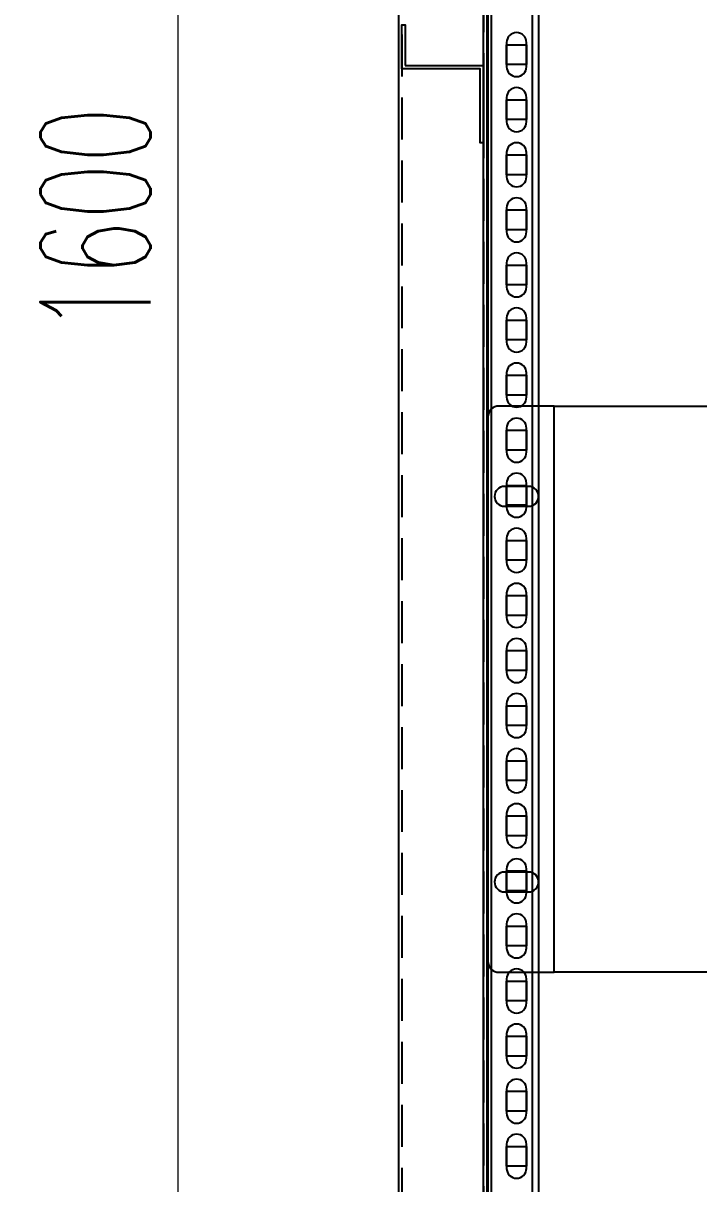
# Model space of a CAD drawing. Header units: millimetres. Extents: x 28713 to 59118, y -54378 to -19615.
# Drawn here: x 37285 to 37591, y -25955 to -25429 of the extents above; entities that cross this region are included whole.
import ezdxf

# ---------------------------------------------------------------- set-up
doc = ezdxf.new("R2010")
doc.units = ezdxf.units.MM
doc.header["$LTSCALE"] = 3
doc.linetypes.add('HIDDEN', pattern=[9.525, 6.35, -3.175])
doc.layers.add('@.VISIBLE', color=7, linetype='Continuous')
doc.layers.add('dim', color=7, linetype='Continuous')
doc.styles.add('Ann_w01', font='romans.shx', dxfattribs={"width": 0.6, "bigfont": 'chineset.shx'})
doc.dimstyles.new('Dim 01_SC25', dxfattribs={"dimscale": 25, "dimtxt": 2, "dimasz": 1.3, "dimexe": 0.5, "dimexo": 0.5, "dimgap": 0.5, "dimtad": 1, "dimdec": 1, "dimzin": 12, "dimdsep": 46, "dimtxsty": 'Ann_w01', "dimblk": 'OPEN30', "dimcen": 1.5, "dimclrd": 6, "dimclre": 6, "dimclrt": 3, "dimadec": 1, "dimazin": 3, "dimtm": 1e-09, "dimtfac": 1, "dimtdec": 1, "dimtmove": 0, "dimatfit": 3, "dimldrblk": 'OPEN30', "dimfxl": 1, "dimtolj": 1, "dimlwd": 20, "dimlwe": 20, "dimarcsym": 0})

# ---------------------------------------------------------------- blocks, each defined once
blk = doc.blocks.new('_Open30')
at = {"color": 0, "linetype": 'ByBlock', "lineweight": -2}
for p, q in [((-1, 0.268), (0, 0)), ((0, 0), (-1, -0.268)), ((0, 0), (-1, 0))]:
    blk.add_line(p, q, dxfattribs=at)
blk = doc.blocks.new('*D204')
at = {"layer": 'Defpoints', "color": 0, "transparency": 16777216}
for p in [(37354.95, -24717.91), (37454.95, -24717.91), (37454.95, -26317.91)]:
    blk.add_point(p, dxfattribs=at)
at = {"layer": 'dim', "color": 6, "lineweight": 20, "transparency": 16777216}
for p, q in [((37442.45, -24717.91), (37342.45, -24717.91)), ((37354.95, -26285.41), (37354.95, -24750.41)), ((37442.45, -26317.91), (37342.45, -26317.91))]:
    blk.add_line(p, q, dxfattribs=at)
at = {"layer": 'dim', "color": 6, "lineweight": 20, "transparency": 16777216, "xscale": 32.5, "yscale": 32.5, "zscale": 32.5}
for p, rotation in [((37354.95, -24717.91), 90), ((37354.95, -26317.91), 270)]:
    blk.add_blockref('_Open30', p, dxfattribs=dict(at, rotation=rotation))
at = {"layer": 'dim', "color": 3, "transparency": 16777216, "insert": (37317.45, -25517.91), "char_height": 50, "attachment_point": 5, "rotation": 90, "style": 'Ann_w01'}
blk.add_mtext('\\A1;1600', dxfattribs=at)
blk = doc.blocks.new('Oval 20x9')
at = {"layer": '@.VISIBLE', "color": 2}
blk.add_lwpolyline([(-5.5, -4.5), (5.5, -4.5, 0.414214), (10, 0), (10, 0, 0.414214), (5.5, 4.5), (-5.5, 4.5, 0.414214), (-10, 0), (-10, 0, 0.414214)], format="xyb", close=True, dxfattribs=at)

msp = doc.modelspace()

# ---------------------------------------------------------------- linework, layer by layer
for points in [[(37454.95, -26217.91), (38354.95, -26217.91), (38354.95, -24717.91), (37454.95, -24717.91)], [(37494.95, -26177.91), (38314.95, -26177.91), (38314.95, -24757.91), (37494.95, -24757.91)], [(37503.95, -25438.41), (37512.95, -25438.41), (37512.95, -25447.41), (37503.95, -25447.41)], [(37503.95, -25463.41), (37512.95, -25463.41), (37512.95, -25472.41), (37503.95, -25472.41)], [(37503.95, -25488.41), (37512.95, -25488.41), (37512.95, -25497.41), (37503.95, -25497.41)], [(37503.95, -25513.41), (37512.95, -25513.41), (37512.95, -25522.41), (37503.95, -25522.41)], [(37503.95, -25538.41), (37512.95, -25538.41), (37512.95, -25547.41), (37503.95, -25547.41)], [(37503.95, -25563.41), (37512.95, -25563.41), (37512.95, -25572.41), (37503.95, -25572.41)], [(37503.95, -25588.41), (37512.95, -25588.41), (37512.95, -25597.41), (37503.95, -25597.41)], [(37503.95, -25613.41), (37512.95, -25613.41), (37512.95, -25622.41), (37503.95, -25622.41)], [(37503.95, -25638.41), (37512.95, -25638.41), (37512.95, -25647.41), (37503.95, -25647.41)], [(37503.95, -25663.41), (37512.95, -25663.41), (37512.95, -25672.41), (37503.95, -25672.41)], [(37503.95, -25688.41), (37512.95, -25688.41), (37512.95, -25697.41), (37503.95, -25697.41)], [(37503.95, -25713.41), (37512.95, -25713.41), (37512.95, -25722.41), (37503.95, -25722.41)], [(37503.95, -25738.41), (37512.95, -25738.41), (37512.95, -25747.41), (37503.95, -25747.41)], [(37503.95, -25763.41), (37512.95, -25763.41), (37512.95, -25772.41), (37503.95, -25772.41)], [(37503.95, -25788.41), (37512.95, -25788.41), (37512.95, -25797.41), (37503.95, -25797.41)], [(37503.95, -25813.41), (37512.95, -25813.41), (37512.95, -25822.41), (37503.95, -25822.41)], [(37503.95, -25838.41), (37512.95, -25838.41), (37512.95, -25847.41), (37503.95, -25847.41)], [(37503.95, -25863.41), (37512.95, -25863.41), (37512.95, -25872.41), (37503.95, -25872.41)], [(37503.95, -25888.41), (37512.95, -25888.41), (37512.95, -25897.41), (37503.95, -25897.41)], [(37503.95, -25913.41), (37512.95, -25913.41), (37512.95, -25922.41), (37503.95, -25922.41)], [(37503.95, -25938.41), (37512.95, -25938.41), (37512.95, -25947.41), (37503.95, -25947.41)]]:
    msp.add_lwpolyline(points, close=True)
at = {"linetype": 'HIDDEN'}
for points in [[(37456.45, -26216.41), (38353.45, -26216.41), (38353.45, -24719.41), (37456.45, -24719.41)], [(37493.45, -26179.41), (38316.45, -26179.41), (38316.45, -24756.41), (37493.45, -24756.41)]]:
    msp.add_lwpolyline(points, close=True, dxfattribs=at)
at = {"color": 151}
for points in [[(37493.45, -24729.41), (37513.45, -24729.41, -0.414214), (37518.45, -24734.41), (37518.45, -26201.41, -0.414214), (37513.45, -26206.41), (37493.45, -26206.41)], [(37503.95, -25437.41), (37503.95, -25448.41, 0.414214), (37508.45, -25452.91), (37508.45, -25452.91, 0.414214), (37512.95, -25448.41), (37512.95, -25437.41, 0.414214), (37508.45, -25432.91), (37508.45, -25432.91, 0.414214)], [(37503.95, -25462.41), (37503.95, -25473.41, 0.414214), (37508.45, -25477.91), (37508.45, -25477.91, 0.414214), (37512.95, -25473.41), (37512.95, -25462.41, 0.414214), (37508.45, -25457.91), (37508.45, -25457.91, 0.414214)], [(37503.95, -25487.41), (37503.95, -25498.41, 0.414214), (37508.45, -25502.91), (37508.45, -25502.91, 0.414214), (37512.95, -25498.41), (37512.95, -25487.41, 0.414214), (37508.45, -25482.91), (37508.45, -25482.91, 0.414214)], [(37503.95, -25512.41), (37503.95, -25523.41, 0.414214), (37508.45, -25527.91), (37508.45, -25527.91, 0.414214), (37512.95, -25523.41), (37512.95, -25512.41, 0.414214), (37508.45, -25507.91), (37508.45, -25507.91, 0.414214)], [(37503.95, -25537.41), (37503.95, -25548.41, 0.414214), (37508.45, -25552.91), (37508.45, -25552.91, 0.414214), (37512.95, -25548.41), (37512.95, -25537.41, 0.414214), (37508.45, -25532.91), (37508.45, -25532.91, 0.414214)], [(37503.95, -25562.41), (37503.95, -25573.41, 0.414214), (37508.45, -25577.91), (37508.45, -25577.91, 0.414214), (37512.95, -25573.41), (37512.95, -25562.41, 0.414214), (37508.45, -25557.91), (37508.45, -25557.91, 0.414214)], [(37503.95, -25587.41), (37503.95, -25598.41, 0.414214), (37508.45, -25602.91), (37508.45, -25602.91, 0.414214), (37512.95, -25598.41), (37512.95, -25587.41, 0.414214), (37508.45, -25582.91), (37508.45, -25582.91, 0.414214)], [(37503.95, -25612.41), (37503.95, -25623.41, 0.414214), (37508.45, -25627.91), (37508.45, -25627.91, 0.414214), (37512.95, -25623.41), (37512.95, -25612.41, 0.414214), (37508.45, -25607.91), (37508.45, -25607.91, 0.414214)], [(37503.95, -25637.41), (37503.95, -25648.41, 0.414214), (37508.45, -25652.91), (37508.45, -25652.91, 0.414214), (37512.95, -25648.41), (37512.95, -25637.41, 0.414214), (37508.45, -25632.91), (37508.45, -25632.91, 0.414214)], [(37503.95, -25662.41), (37503.95, -25673.41, 0.414214), (37508.45, -25677.91), (37508.45, -25677.91, 0.414214), (37512.95, -25673.41), (37512.95, -25662.41, 0.414214), (37508.45, -25657.91), (37508.45, -25657.91, 0.414214)], [(37503.95, -25687.41), (37503.95, -25698.41, 0.414214), (37508.45, -25702.91), (37508.45, -25702.91, 0.414214), (37512.95, -25698.41), (37512.95, -25687.41, 0.414214), (37508.45, -25682.91), (37508.45, -25682.91, 0.414214)], [(37503.95, -25712.41), (37503.95, -25723.41, 0.414214), (37508.45, -25727.91), (37508.45, -25727.91, 0.414214), (37512.95, -25723.41), (37512.95, -25712.41, 0.414214), (37508.45, -25707.91), (37508.45, -25707.91, 0.414214)], [(37503.95, -25737.41), (37503.95, -25748.41, 0.414214), (37508.45, -25752.91), (37508.45, -25752.91, 0.414214), (37512.95, -25748.41), (37512.95, -25737.41, 0.414214), (37508.45, -25732.91), (37508.45, -25732.91, 0.414214)], [(37503.95, -25762.41), (37503.95, -25773.41, 0.414214), (37508.45, -25777.91), (37508.45, -25777.91, 0.414214), (37512.95, -25773.41), (37512.95, -25762.41, 0.414214), (37508.45, -25757.91), (37508.45, -25757.91, 0.414214)], [(37503.95, -25787.41), (37503.95, -25798.41, 0.414214), (37508.45, -25802.91), (37508.45, -25802.91, 0.414214), (37512.95, -25798.41), (37512.95, -25787.41, 0.414214), (37508.45, -25782.91), (37508.45, -25782.91, 0.414214)], [(37503.95, -25812.41), (37503.95, -25823.41, 0.414214), (37508.45, -25827.91), (37508.45, -25827.91, 0.414214), (37512.95, -25823.41), (37512.95, -25812.41, 0.414214), (37508.45, -25807.91), (37508.45, -25807.91, 0.414214)], [(37503.95, -25837.41), (37503.95, -25848.41, 0.414214), (37508.45, -25852.91), (37508.45, -25852.91, 0.414214), (37512.95, -25848.41), (37512.95, -25837.41, 0.414214), (37508.45, -25832.91), (37508.45, -25832.91, 0.414214)], [(37503.95, -25862.41), (37503.95, -25873.41, 0.414214), (37508.45, -25877.91), (37508.45, -25877.91, 0.414214), (37512.95, -25873.41), (37512.95, -25862.41, 0.414214), (37508.45, -25857.91), (37508.45, -25857.91, 0.414214)], [(37503.95, -25887.41), (37503.95, -25898.41, 0.414214), (37508.45, -25902.91), (37508.45, -25902.91, 0.414214), (37512.95, -25898.41), (37512.95, -25887.41, 0.414214), (37508.45, -25882.91), (37508.45, -25882.91, 0.414214)], [(37503.95, -25912.41), (37503.95, -25923.41, 0.414214), (37508.45, -25927.91), (37508.45, -25927.91, 0.414214), (37512.95, -25923.41), (37512.95, -25912.41, 0.414214), (37508.45, -25907.91), (37508.45, -25907.91, 0.414214)], [(37503.95, -25937.41), (37503.95, -25948.41, 0.414214), (37508.45, -25952.91), (37508.45, -25952.91, 0.414214), (37512.95, -25948.41), (37512.95, -25937.41, 0.414214), (37508.45, -25932.91), (37508.45, -25932.91, 0.414214)]]:
    msp.add_lwpolyline(points, format="xyb", close=True, dxfattribs=at)
at = {"color": 6}
for points in [[(37495.45, -26177.41), (38314.45, -26177.41), (38314.45, -24758.41), (37495.45, -24758.41)], [(37496.95, -26175.91), (38312.95, -26175.91), (38312.95, -24759.91), (37496.95, -24759.91)], [(37515.45, -26157.41), (38294.45, -26157.41), (38294.45, -24778.41), (37515.45, -24778.41)]]:
    msp.add_lwpolyline(points, close=True, dxfattribs=at)
at = {"color": 1}
msp.add_lwpolyline([(37457.95, -25447.91), (37493.45, -25447.91), (37493.45, -25482.91), (37491.95, -25482.91), (37491.95, -25449.41), (37456.45, -25449.41), (37456.45, -25429.41), (37457.95, -25429.41)], close=True, dxfattribs=at)
at = {"layer": '@.VISIBLE'}
msp.add_lwpolyline([(37525.45, -25602.41), (37500.45, -25602.41, 0.414214), (37495.45, -25607.41), (37495.45, -25854.41, 0.414214), (37500.45, -25859.41), (37525.45, -25859.41)], format="xyb", dxfattribs=at)
msp.add_lwpolyline([(37525.45, -25602.41), (38284.45, -25602.41), (38284.45, -25859.41), (37525.45, -25859.41)], close=True, dxfattribs=at)

# ---------------------------------------------------------------- block references
for p in [(37508.45, -25643.41), (37508.45, -25818.41)]:
    msp.add_blockref('Oval 20x9', p, dxfattribs=at)

# ---------------------------------------------------------------- dimensions: what is measured, and where the dimension line sits
at = {"layer": 'dim'}
dim = msp.add_linear_dim(base=(37354.95, -24717.91), p1=(37454.95, -26317.91), p2=(37454.95, -24717.91), angle=90, dimstyle='Dim 01_SC25', dxfattribs=at)
dim.commit()
dim.dimension.update_dxf_attribs({"geometry": '*D204', "text_midpoint": (37317.45, -25517.91)})

doc.saveas('drawing.dxf')
